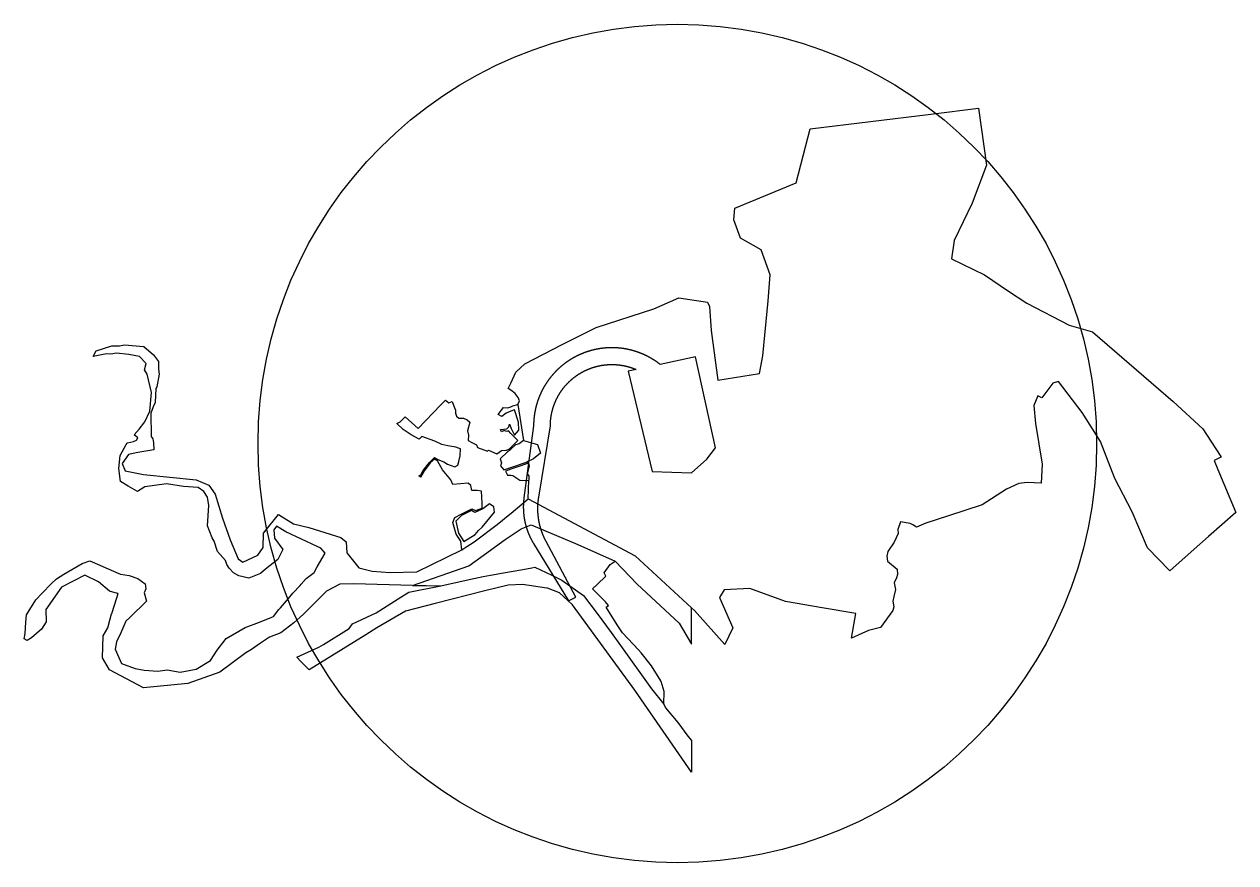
# Model space of a CAD drawing. Extents: x 546523 to 548566, y 1840677 to 1842758.
# Drawn here: x 546523 to 547389, y 1842158 to 1842758 of the extents above; entities that cross this region are included whole.
import ezdxf

# ---------------------------------------------------------------- set-up
doc = ezdxf.new("R2010")
doc.units = 0
for name, color, linetype in [('Level 10', 7, 'Continuous'), ('Level 15', 7, 'Continuous'), ('Level 30', 7, 'Continuous')]:
    doc.layers.add(name, color=color, linetype=linetype)

msp = doc.modelspace()

# ---------------------------------------------------------------- linework, layer by layer
at = {"layer": 'Level 10'}
for p, q in [((546875.74, 1842486.36), (546879.86, 1842460.55)), ((546881.99, 1842444.95), (546883.21, 1842444.2)), ((546883.17, 1842418.83), (546883.63, 1842432.17)), ((546883.17, 1842418.83), (546959.75, 1842378.02)), ((546959.75, 1842378.02), (547000, 1842340.78))]:
    msp.add_line(p, q, dxfattribs=at)
for points in [[(546875.74, 1842486.36), (546876.85, 1842488.87), (546875.85, 1842491.31), (546873.77, 1842494.2), (546870.5742, 1842496.5402), (546868.84, 1842497.81), (546870.6003, 1842501.4935), (546874.35, 1842509.34), (546880.63, 1842515.42), (546907.48, 1842529.2), (546931.69, 1842541.41), (546973.04, 1842554.81), (546991, 1842562.63), (547011.5, 1842559.56), (547012.8, 1842556.38), (547014.04, 1842539.19), (547018.9, 1842503.76), (547048.52, 1842508.41), (547051.03, 1842521.17), (547054.87, 1842560.39), (547056.32, 1842579.13), (547049.79, 1842596.84), (547034.9, 1842605.26), (547030.34, 1842618.36), (547030.88, 1842626.74), (547074.77, 1842644.8), (547084.76, 1842683.4), (547171.2137, 1842694.0551), (547205.25, 1842698.25), (547210.97, 1842657.44), (547200.66, 1842630.27), (547187.88, 1842603.6), (547185.91, 1842590.53), (547209.55, 1842579.16), (547226.65, 1842567.33), (547239.84, 1842558.84), (547270.13, 1842543.08), (547286.78, 1842538.3), (547344.55, 1842488.49), (547365.75, 1842468.82), (547368.4135, 1842464.7512), (547378.7246, 1842448.9996), (547378.96, 1842448.64), (547378.6057, 1842448.4741), (547373.94, 1842446.29), (547376.6488, 1842439.7505), (547389.37, 1842409.04), (547369.9252, 1842391.8637), (547359.4866, 1842382.6429), (547342.14, 1842367.32), (547326.22, 1842383.64), (547315.21, 1842409.53), (547302.85, 1842433.27), (547292.65, 1842459.7), (547279.38, 1842480.58), (547262.65, 1842502.84), (547258.42, 1842501.49), (547250.61, 1842490.94), (547247.68, 1842492.55), (547244.99, 1842485.62), (547246.17, 1842472.66), (547250.78, 1842443.65), (547250.19, 1842429.92), (547240.06, 1842430.52), (547234.12, 1842429.83), (547225.35, 1842425.73), (547207.86, 1842414.42), (547183.85, 1842406.71), (547167.55, 1842401.36), (547161.03, 1842398.61), (547158.31, 1842400.21), (547156.31, 1842401.05), (547149.57, 1842402.41), (547147.67, 1842396.77), (547147.7, 1842393.95), (547144.91, 1842387.65), (547140.54, 1842381.06), (547139.7, 1842377.7), (547140.11, 1842374.12), (547147.06, 1842368.4), (547147.34, 1842364.74), (547146.59, 1842362.14), (547145.06, 1842358.59), (547145.8, 1842354.01), (547144.83, 1842348.83), (547144.05, 1842345.47), (547144.78, 1842341.43), (547143.9, 1842338.78), (547135.27, 1842326.62), (547126.66, 1842324.53), (547114.52, 1842319.17), (547117.6, 1842336.71), (547093.52, 1842340.81), (547067.18, 1842345.43), (547041.57, 1842354.5), (547023.3, 1842353.66), (547019.88, 1842348.06), (547029.55, 1842326.41), (547023.89, 1842314.59), (547002.06, 1842338.88), (547000, 1842340.78)], [(546800.43, 1842356.82), (546758.28, 1842358.04), (546748.34, 1842357.66), (546738.68, 1842352.61), (546722.3, 1842336.24), (546715.33, 1842330.15), (546706, 1842322.82), (546698.1, 1842319.78), (546691.68, 1842315.6), (546685.23, 1842311.05), (546680.96, 1842308.59), (546662.39, 1842294.64), (546639.58, 1842286.64), (546607.83, 1842283.5), (546583.46, 1842296.37), (546578.58, 1842305.01), (546579.09, 1842320.64), (546582.2182, 1842326.3849), (546583.7668, 1842331.8506), (546585.07, 1842336.45), (546585.1363, 1842336.6592), (546588.74, 1842348.03), (546589.6454, 1842351.0311), (546589.15, 1842351.07), (546583.53, 1842352.66), (546575.7, 1842359.31), (546565.82, 1842364.23), (546549.27, 1842355.46), (546538.09, 1842339.7), (546538.24, 1842330.75), (546534.8, 1842325.53), (546527.64, 1842319.37), (546524.58, 1842317.36), (546522.52, 1842318.6), (546523.08, 1842322.36), (546523.6847, 1842330.635), (546524.06, 1842335.77), (546530.93, 1842346.53), (546535.42, 1842351.32), (546541.9, 1842357.94), (546545.52, 1842361.56), (546550.81, 1842364.98), (546563.92, 1842372.49), (546569.39, 1842374.5), (546571.2328, 1842373.6864), (546590.1923, 1842365.3156), (546591.36, 1842364.8), (546597.49, 1842364.03), (546603.92, 1842361.86), (546609.06, 1842358.01), (546609.47, 1842354.31), (546608.27, 1842351.51), (546610.08, 1842345.6), (546598.07, 1842333.85), (546595.26, 1842331.13), (546591.69, 1842322.91), (546588.51, 1842316.42), (546587.68, 1842311.1), (546590.12, 1842305.33), (546592.21, 1842300.84), (546601.94, 1842297.42), (546608.34, 1842296.09), (546618.05, 1842295.55), (546624.69, 1842296.37), (546634.14, 1842294.76), (546645.55, 1842296.81), (546655.9, 1842303.17), (546660.54, 1842310.48), (546667.05, 1842318.79), (546680.5, 1842326.59), (546690.91, 1842330.58), (546699.6797, 1842334.1785), (546700.78, 1842334.63), (546704.7796, 1842339.5777), (546705.8, 1842340.84), (546711.64, 1842347.55), (546714.65, 1842351.31), (546719.8654, 1842356.8215), (546720.64, 1842357.64), (546724.2, 1842361.68), (546729.85, 1842366.15), (546732.1975, 1842370.1605), (546737.91, 1842379.92), (546736.49, 1842381.59), (546734.64, 1842383.44), (546732.06, 1842384.73), (546709.76, 1842395.05), (546702.98, 1842399.11), (546701.01, 1842396.48), (546701.58, 1842390.65), (546707.54, 1842382.47), (546703.87, 1842375.41), (546695.22, 1842368.39), (546691.53, 1842365.25), (546683.25, 1842361.96), (546675.99, 1842363.59), (546672.17, 1842365.88), (546669.2, 1842369.25), (546667.53, 1842371.87), (546666.62, 1842374.71), (546660.89, 1842381.14), (546658.37, 1842388.59), (546657.02, 1842390.88), (546653.72, 1842399.44), (546654.51, 1842413.9), (546653.56, 1842419.95), (546651.03, 1842423.98), (546646.86, 1842426.86), (546636.51, 1842427.71), (546624.39, 1842429.49), (546608.84, 1842427.29), (546603.62, 1842424.01), (546596.97, 1842427.87), (546591.3664, 1842431.1969), (546590.32, 1842440.41), (546591.23, 1842449.85), (546595.38, 1842457.54), (546596.2435, 1842458.6496), (546596.38, 1842458.76), (546600.75, 1842459.68), (546602.84, 1842460.75), (546603.77, 1842462.48), (546601.19, 1842464.48), (546601.1086, 1842464.6467), (546604.7, 1842468.63), (546608.73, 1842473.82), (546612.5, 1842481.46), (546613.56, 1842494.92), (546610.55, 1842508.05), (546608.5617, 1842511.1168), (546609.7, 1842515.52), (546605.05, 1842520.6), (546597.28, 1842521.97), (546588.58, 1842523.04), (546584.5332, 1842522.3408), (546581.48, 1842522.43), (546571.8516, 1842520.7213), (546574, 1842524.69), (546585.26, 1842528.35), (546590.71, 1842528.17), (546594.24, 1842528.91), (546608.14, 1842527.85), (546615.12, 1842521.69), (546618.61, 1842517.06), (546618.47, 1842511.59), (546619.14, 1842508.02), (546617.49, 1842498.86), (546616.78, 1842497.69), (546616.21, 1842487.67), (546614.88, 1842484.66), (546613.11, 1842480.1), (546613.32, 1842463.48), (546614.53, 1842461.65), (546615.11, 1842458.92), (546615.26, 1842453.73), (546603.7, 1842452.02), (546597.21, 1842450.59), (546592.64, 1842443.97), (546594.68, 1842438.78), (546607.77, 1842436.1), (546645.47, 1842432.35), (546654.71, 1842428.49), (546659.19, 1842422.07), (546664.28, 1842404.87), (546669.77, 1842389.35), (546675.67, 1842375.9), (546678.86, 1842373.43), (546689.71, 1842378.47), (546693.57, 1842384), (546693.79, 1842394.3), (546704.46, 1842407.48), (546715.11, 1842400.78), (546726.16, 1842398.32), (546749.09, 1842391.09), (546752.97, 1842388.1), (546753.42, 1842380.07), (546761.87, 1842369.5), (546771.37, 1842367.1), (546784.28, 1842366.03), (546803.1598, 1842366.446), (546803.34, 1842366.45), (546803.5368, 1842366.5469), (546835.66, 1842382.36)], [(546835.66, 1842382.36), (546834.99, 1842388.56), (546831.65, 1842393.45), (546829.11, 1842401.77), (546830.55, 1842405.53), (546835.07, 1842407.76), (546842.76, 1842411.6), (546845.45, 1842410.45), (546850.08, 1842412), (546850.25, 1842415.75), (546849.67, 1842424.18), (546846.65, 1842424.78), (546842.8, 1842424.66), (546842.16, 1842428.3), (546840.07, 1842429.99), (546834.61, 1842429.4), (546829.26, 1842429.09), (546827.8, 1842432.34), (546821.85, 1842439.51), (546818.24, 1842446.04), (546815.99, 1842447.11), (546813.25, 1842444.66), (546808.65, 1842438.84), (546806.13, 1842434.38), (546804.88, 1842435.12), (546806.2, 1842435.92), (546808, 1842439.08), (546812.38, 1842444.81), (546816.09, 1842448.39), (546818.54, 1842446.9), (546822.66, 1842445.17), (546825.27, 1842443.52), (546830.64, 1842441.71), (546832.74, 1842442.79), (546833.58, 1842445.46), (546834.3487, 1842449.4816), (546834.4, 1842449.75), (546834.68, 1842454.61), (546833.2909, 1842455.0786), (546831.39, 1842455.72), (546825.51, 1842456.62), (546821.23, 1842457.67), (546816.28, 1842459.94), (546806.92, 1842463.48), (546805.05, 1842461.45), (546799.32, 1842464.56), (546793.71, 1842468.47), (546789.05, 1842472.79), (546791.6, 1842473.93), (546795.16, 1842477.5), (546804.41, 1842469.18), (546820.3972, 1842485.7224), (546823.99, 1842489.44), (546826.26, 1842487.58), (546828.82, 1842488.42), (546829.6, 1842485.75), (546831.08, 1842482.21), (546831.12, 1842480.17), (546831.79, 1842477.95), (546833.58, 1842476.48), (546836.8, 1842476.48), (546839.49, 1842475.24), (546841.44, 1842473.61), (546839.76, 1842467.34), (546840.48, 1842464.35), (546840.22, 1842460.48), (546842.66, 1842459.16), (546846.18, 1842457.38), (546846.78, 1842455.62), (546854.05, 1842452.95), (546854.63, 1842453.56), (546860.62, 1842450.9), (546864.02, 1842453.41), (546867.61, 1842453.49), (546869.71, 1842454.46), (546870.7241, 1842455.5391), (546872.99, 1842457.95), (546875.72, 1842460.54), (546870.6872, 1842465.6322), (546868.94, 1842467.4), (546867.57, 1842467.05), (546866.01, 1842467.78), (546863.93, 1842466.77), (546863.34, 1842468.37), (546867.92, 1842468.91), (546869.33, 1842470.26), (546869.76, 1842472.18), (546870.6723, 1842469.716), (546870.93, 1842469.02), (546873.34, 1842464.39), (546876.36, 1842467.96), (546876.17, 1842473.58), (546873.23, 1842482.56), (546870.6291, 1842481.5153), (546867.23, 1842480.15), (546864.15, 1842477.67), (546861.64, 1842479.21), (546863.65, 1842481.93), (546865.34, 1842484.03), (546868.57, 1842483.98), (546870.6174, 1842484.7088), (546872.11, 1842485.24), (546875.74, 1842486.36)], [(546879.86, 1842460.55), (546876.7, 1842458.2), (546874.06, 1842457.34), (546870.7288, 1842454.2789), (546870.36, 1842453.94), (546868.2, 1842452.32), (546863, 1842447.5), (546864.11, 1842444.59), (546863.28, 1842442.44), (546865.64, 1842439.45), (546870.7767, 1842441.1779), (546881.99, 1842444.95)], [(546879.86, 1842460.55), (546889.65, 1842457.68), (546891.83, 1842451.45), (546886.8, 1842447.28), (546881.99, 1842444.95)], [(546883.21, 1842444.2), (546874.93, 1842441.49), (546870.7809, 1842440.0362), (546866.91, 1842438.68), (546868.27, 1842435.82), (546870.797, 1842435.6316), (546872.16, 1842435.53), (546877.2, 1842432.18), (546881.05, 1842431.83), (546883.63, 1842432.17)], [(546883.21, 1842444.2), (546883.78, 1842442.09), (546882.29, 1842436.72), (546883.46, 1842435.17), (546883.63, 1842432.17)], [(546859.04, 1842409.13), (546858.4, 1842413.15), (546855.44, 1842415.16), (546850.63, 1842411.66), (546845.04, 1842409.05), (546842.62, 1842410.45), (546835.42, 1842406.89), (546831.37, 1842402.69), (546833.28, 1842394.16), (546837.03, 1842388.29), (546845.27, 1842393.34), (546847.47, 1842396.06), (546850.25, 1842398.57), (546859.04, 1842409.13)], [(546835.66, 1842382.36), (546839.1601, 1842384.6417), (546844.45, 1842388.09), (546860.8265, 1842400.4511), (546864.72, 1842403.39), (546867.5982, 1842405.7986), (546870.896, 1842408.5584), (546883.17, 1842418.83)], [(546800.43, 1842356.82), (546840.54, 1842370.86), (546853.45, 1842380.13), (546865.01, 1842388.5579), (546866.7, 1842389.79), (546877.99, 1842397.21), (546885.12, 1842400.28), (546918.53, 1842386.15), (546945.27, 1842374.09)], [(546820.7, 1842356.6), (546840.84, 1842361.05), (546850.84, 1842363.26), (546856.1199, 1842364.193), (546865.44, 1842365.84), (546879.3105, 1842368.2934), (546885.68, 1842369.42), (546887.88, 1842369.81), (546899.97, 1842364.1), (546907.24, 1842360.66), (546922.65, 1842349.67), (546932.35, 1842336.61), (546942.37, 1842323.11), (546949.03, 1842313.9), (546971.43, 1842282.9), (546980.06, 1842271.91)], [(546980.06, 1842271.91), (546980.38, 1842280.91), (546978.31, 1842288.12), (546978.06, 1842288.53), (546971.44, 1842299.25), (546964.04, 1842308.62), (546961.95, 1842310.83), (546950.6, 1842322.8), (546946.68, 1842328.6), (546938.85, 1842341.16), (546940.64, 1842342.53), (546938.35, 1842345.05), (546929.17, 1842354.41), (546932.4, 1842357.39), (546938.71, 1842363.48), (546937.49, 1842365.77), (546941.79, 1842371.81), (546945.27, 1842374.09)], [(546945.27, 1842374.09), (546961.09, 1842357.67), (546991.05, 1842329.89), (547000, 1842314.68), (547000, 1842325.088), (547000, 1842340.78)], [(546980.06, 1842271.91), (546981.36, 1842269.25), (546990.25, 1842258.78), (546997.36, 1842248.92), (547000, 1842245.84), (547000, 1842223.8693), (547000, 1842223.29), (546959.43, 1842281.98), (546914.74, 1842342.9), (546905.41, 1842351.4), (546896.87, 1842354.84), (546896.4978, 1842354.8944), (546879.02, 1842357.45), (546868.66, 1842357.11), (546851.9812, 1842352.8626), (546816.63, 1842343.86), (546795.21, 1842338.4), (546774.82, 1842326.4), (546766.86, 1842321.46), (546726.32, 1842296.32), (546720.4979, 1842302.3346), (546717.55, 1842305.38), (546733.24, 1842312.6), (546736.55, 1842314.63), (546754.97, 1842325.89), (546757.42, 1842329.42), (546774.22, 1842337.13), (546792.65, 1842348.78), (546797.76, 1842351.92), (546820.7, 1842356.6)], [(546800.43, 1842356.82), (546810.039, 1842356.7157), (546820.7, 1842356.6)]]:
    msp.add_lwpolyline(points, dxfattribs=at)
at = {"layer": 'Level 15'}
msp.add_circle((546989.7999, 1842458.3649), 300, dxfattribs=at)
at = {"layer": 'Level 30'}
msp.add_lwpolyline([(547017.1165, 1842455.3324), (547002.7313, 1842520.2993), (546977.5469, 1842514.9297), (546977.3801, 1842515.0602), (546977.213, 1842515.19), (546977.0453, 1842515.3191), (546976.8771, 1842515.4476), (546976.7084, 1842515.5755), (546976.5393, 1842515.7028), (546976.3697, 1842515.8294), (546976.1996, 1842515.9554), (546976.029, 1842516.0807), (546975.858, 1842516.2054), (546975.6865, 1842516.3294), (546975.5145, 1842516.4528), (546975.342, 1842516.5755), (546975.1691, 1842516.6976), (546974.9958, 1842516.819), (546974.8219, 1842516.9398), (546974.6477, 1842517.0599), (546974.4729, 1842517.1793), (546974.2977, 1842517.2981), (546974.1221, 1842517.4162), (546973.946, 1842517.5337), (546973.7695, 1842517.6505), (546973.5925, 1842517.7666), (546973.4152, 1842517.8821), (546973.2373, 1842517.9968), (546973.0591, 1842518.111), (546972.8804, 1842518.2244), (546972.7012, 1842518.3372), (546972.5217, 1842518.4492), (546972.3417, 1842518.5606), (546972.1613, 1842518.6714), (546971.9805, 1842518.7814), (546971.7993, 1842518.8908), (546971.6177, 1842518.9994), (546971.4356, 1842519.1074), (546971.2532, 1842519.2147), (546971.0703, 1842519.3213), (546970.8871, 1842519.4272), (546970.7034, 1842519.5324), (546970.5194, 1842519.637), (546970.3349, 1842519.7408), (546970.1501, 1842519.8439), (546969.9649, 1842519.9464), (546969.7792, 1842520.0481), (546969.5932, 1842520.1491), (546969.4069, 1842520.2494), (546969.2201, 1842520.349), (546969.033, 1842520.448), (546968.8455, 1842520.5462), (546968.6576, 1842520.6437), (546968.4694, 1842520.7404), (546968.2808, 1842520.8365), (546968.0918, 1842520.9319), (546967.9025, 1842521.0265), (546967.7128, 1842521.1204), (546967.5228, 1842521.2136), (546967.3324, 1842521.3061), (546967.1417, 1842521.3979), (546966.9506, 1842521.489), (546966.7592, 1842521.5793), (546966.5674, 1842521.6689), (546966.3753, 1842521.7578), (546966.1829, 1842521.8459), (546965.9901, 1842521.9333), (546965.797, 1842522.02), (546965.6036, 1842522.106), (546965.4099, 1842522.1912), (546965.2158, 1842522.2757), (546965.0214, 1842522.3595), (546964.8267, 1842522.4425), (546964.6317, 1842522.5248), (546964.4364, 1842522.6063), (546964.2408, 1842522.6872), (546964.0449, 1842522.7672), (546963.8486, 1842522.8466), (546963.6521, 1842522.9252), (546963.4553, 1842523.003), (546963.2582, 1842523.0801), (546963.0608, 1842523.1565), (546962.8631, 1842523.2321), (546962.6651, 1842523.3069), (546962.4668, 1842523.3811), (546962.2683, 1842523.4544), (546962.0695, 1842523.527), (546961.8704, 1842523.5989), (546961.671, 1842523.67), (546961.4714, 1842523.7404), (546961.2715, 1842523.81), (546961.0714, 1842523.8788), (546960.871, 1842523.9469), (546960.6703, 1842524.0142), (546960.4694, 1842524.0808), (546960.2682, 1842524.1466), (546960.0668, 1842524.2116), (546959.8651, 1842524.2759), (546959.6632, 1842524.3395), (546959.4611, 1842524.4022), (546959.2587, 1842524.4642), (546959.0561, 1842524.5254), (546958.8533, 1842524.5859), (546958.6502, 1842524.6456), (546958.4469, 1842524.7045), (546958.2434, 1842524.7627), (546958.0397, 1842524.8201), (546957.8357, 1842524.8767), (546957.6315, 1842524.9326), (546957.4272, 1842524.9876), (546957.2226, 1842525.042), (546957.0178, 1842525.0955), (546956.8128, 1842525.1482), (546956.6077, 1842525.2002), (546956.4023, 1842525.2514), (546956.1967, 1842525.3019), (546955.991, 1842525.3515), (546955.785, 1842525.4004), (546955.5789, 1842525.4485), (546955.3726, 1842525.4958), (546955.1661, 1842525.5423), (546954.9595, 1842525.5881), (546954.7526, 1842525.6331), (546954.5457, 1842525.6773), (546954.3385, 1842525.7207), (546954.1312, 1842525.7633), (546953.9237, 1842525.8051), (546953.716, 1842525.8462), (546953.5083, 1842525.8865), (546953.3003, 1842525.9259), (546953.0922, 1842525.9646), (546952.884, 1842526.0026), (546952.6756, 1842526.0397), (546952.4671, 1842526.076), (546952.2584, 1842526.1116), (546952.0496, 1842526.1463), (546951.8407, 1842526.1803), (546951.6317, 1842526.2135), (546951.4225, 1842526.2459), (546951.2132, 1842526.2775), (546951.0038, 1842526.3083), (546950.7943, 1842526.3383), (546950.5847, 1842526.3675), (546950.3749, 1842526.396), (546950.1651, 1842526.4236), (546949.9551, 1842526.4505), (546949.7451, 1842526.4765), (546949.5349, 1842526.5018), (546949.3247, 1842526.5262), (546949.1144, 1842526.5499), (546948.9039, 1842526.5728), (546948.6934, 1842526.5949), (546948.4828, 1842526.6161), (546948.2722, 1842526.6366), (546948.0614, 1842526.6563), (546947.8506, 1842526.6752), (546947.6397, 1842526.6933), (546947.4288, 1842526.7106), (546947.2178, 1842526.7271), (546947.0067, 1842526.7428), (546946.7956, 1842526.7577), (546946.5844, 1842526.7718), (546946.3731, 1842526.7851), (546946.1618, 1842526.7977), (546945.9505, 1842526.8094), (546945.7391, 1842526.8203), (546945.5277, 1842526.8304), (546945.3163, 1842526.8397), (546945.1048, 1842526.8482), (546944.8932, 1842526.8559), (546944.6817, 1842526.8629), (546944.4701, 1842526.869), (546944.2585, 1842526.8743), (546944.0469, 1842526.8788), (546943.8353, 1842526.8825), (546943.6237, 1842526.8855), (546943.412, 1842526.8876), (546943.2004, 1842526.8889), (546942.9887, 1842526.8894), (546942.777, 1842526.8891), (546942.5654, 1842526.8881), (546942.3537, 1842526.8862), (546942.1421, 1842526.8835), (546941.9304, 1842526.88), (546941.7188, 1842526.8757), (546941.5072, 1842526.8707), (546941.2957, 1842526.8648), (546941.0841, 1842526.8581), (546940.8726, 1842526.8506), (546940.6611, 1842526.8423), (546940.4496, 1842526.8333), (546940.2382, 1842526.8234), (546940.0268, 1842526.8127), (546939.8154, 1842526.8012), (546939.6041, 1842526.789), (546939.3929, 1842526.7759), (546939.1817, 1842526.762), (546938.9705, 1842526.7473), (546938.7594, 1842526.7319), (546938.5484, 1842526.7156), (546938.3374, 1842526.6986), (546938.1265, 1842526.6807), (546937.9157, 1842526.662), (546937.7049, 1842526.6426), (546937.4942, 1842526.6223), (546937.2836, 1842526.6013), (546937.0731, 1842526.5794), (546936.8626, 1842526.5568), (546936.6523, 1842526.5334), (546936.442, 1842526.5092), (546936.2318, 1842526.4841), (546936.0218, 1842526.4583), (546935.8118, 1842526.4317), (546935.6019, 1842526.4043), (546935.3921, 1842526.3761), (546935.1825, 1842526.3471), (546934.9729, 1842526.3173), (546934.7635, 1842526.2868), (546934.5541, 1842526.2554), (546934.3449, 1842526.2232), (546934.1359, 1842526.1903), (546933.9269, 1842526.1566), (546933.7181, 1842526.122), (546933.5094, 1842526.0867), (546933.3008, 1842526.0506), (546933.0924, 1842526.0137), (546932.8841, 1842525.976), (546932.676, 1842525.9376), (546932.468, 1842525.8983), (546932.2602, 1842525.8583), (546932.0525, 1842525.8175), (546931.845, 1842525.7759), (546931.6376, 1842525.7335), (546931.4304, 1842525.6903), (546931.2233, 1842525.6463), (546931.0164, 1842525.6016), (546930.8097, 1842525.5561), (546930.6032, 1842525.5098), (546930.3969, 1842525.4627), (546930.1907, 1842525.4148), (546929.9847, 1842525.3662), (546929.7789, 1842525.3168), (546929.5732, 1842525.2666), (546929.3678, 1842525.2156), (546929.1626, 1842525.1638), (546928.9575, 1842525.1113), (546928.7527, 1842525.058), (546928.5481, 1842525.0039), (546928.3436, 1842524.9491), (546928.1394, 1842524.8935), (546927.9354, 1842524.8371), (546927.7316, 1842524.7799), (546927.528, 1842524.722), (546927.3247, 1842524.6633), (546927.1215, 1842524.6038), (546926.9186, 1842524.5436), (546926.716, 1842524.4826), (546926.5135, 1842524.4208), (546926.3113, 1842524.3583), (546926.1093, 1842524.295), (546925.9076, 1842524.2309), (546925.7061, 1842524.1661), (546925.5049, 1842524.1005), (546925.3039, 1842524.0342), (546925.1031, 1842523.9671), (546924.9026, 1842523.8992), (546924.7024, 1842523.8306), (546924.5024, 1842523.7612), (546924.3027, 1842523.6911), (546924.1033, 1842523.6202), (546923.9041, 1842523.5486), (546923.7052, 1842523.4762), (546923.5066, 1842523.403), (546923.3083, 1842523.3291), (546923.1102, 1842523.2545), (546922.9124, 1842523.1791), (546922.7149, 1842523.103), (546922.5177, 1842523.0261), (546922.3208, 1842522.9485), (546922.1242, 1842522.8701), (546921.9279, 1842522.791), (546921.7319, 1842522.7111), (546921.5361, 1842522.6305), (546921.3407, 1842522.5492), (546921.1456, 1842522.4671), (546920.9508, 1842522.3843), (546920.7564, 1842522.3008), (546920.5622, 1842522.2165), (546920.3684, 1842522.1315), (546920.1749, 1842522.0458), (546919.9817, 1842521.9593), (546919.7888, 1842521.8721), (546919.5963, 1842521.7841), (546919.4041, 1842521.6955), (546919.2122, 1842521.6061), (546919.0207, 1842521.516), (546918.8295, 1842521.4252), (546918.6387, 1842521.3336), (546918.4482, 1842521.2413), (546918.2581, 1842521.1483), (546918.0683, 1842521.0546), (546917.8789, 1842520.9602), (546917.6898, 1842520.865), (546917.5011, 1842520.7692), (546917.3127, 1842520.6726), (546917.1248, 1842520.5753), (546916.9371, 1842520.4773), (546916.7499, 1842520.3786), (546916.563, 1842520.2792), (546916.3766, 1842520.1791), (546916.1904, 1842520.0783), (546916.0047, 1842519.9768), (546915.8194, 1842519.8746), (546915.6344, 1842519.7716), (546915.4499, 1842519.668), (546915.2657, 1842519.5637), (546915.0819, 1842519.4587), (546914.8985, 1842519.353), (546914.7156, 1842519.2466), (546914.533, 1842519.1395), (546914.3508, 1842519.0317), (546914.1691, 1842518.9233), (546913.9877, 1842518.8141), (546913.8068, 1842518.7043), (546913.6263, 1842518.5938), (546913.4462, 1842518.4826), (546913.2665, 1842518.3707), (546913.0873, 1842518.2581), (546912.9084, 1842518.1449), (546912.7301, 1842518.031), (546912.5521, 1842517.9164), (546912.3746, 1842517.8011), (546912.1975, 1842517.6852), (546912.0208, 1842517.5686), (546911.8446, 1842517.4514), (546911.6688, 1842517.3334), (546911.4935, 1842517.2148), (546911.3187, 1842517.0956), (546911.1442, 1842516.9757), (546910.9703, 1842516.8551), (546910.7968, 1842516.7339), (546910.6237, 1842516.612), (546910.4512, 1842516.4895), (546910.279, 1842516.3663), (546910.1074, 1842516.2424), (546909.9362, 1842516.118), (546909.7655, 1842515.9928), (546909.5952, 1842515.867), (546909.4255, 1842515.7406), (546909.2562, 1842515.6136), (546909.0874, 1842515.4859), (546908.9191, 1842515.3575), (546908.7513, 1842515.2286), (546908.5839, 1842515.099), (546908.4171, 1842514.9687), (546908.2507, 1842514.8379), (546908.0848, 1842514.7064), (546907.9195, 1842514.5743), (546907.7546, 1842514.4415), (546907.5903, 1842514.3082), (546907.4264, 1842514.1742), (546907.2631, 1842514.0396), (546907.1002, 1842513.9044), (546906.9379, 1842513.7685), (546906.7761, 1842513.6321), (546906.6148, 1842513.495), (546906.454, 1842513.3574), (546906.2938, 1842513.2191), (546906.134, 1842513.0802), (546905.9748, 1842512.9407), (546905.8162, 1842512.8006), (546905.658, 1842512.66), (546905.5004, 1842512.5187), (546905.3433, 1842512.3768), (546905.1868, 1842512.2344), (546905.0308, 1842512.0913), (546904.8753, 1842511.9477), (546904.7204, 1842511.8034), (546904.5661, 1842511.6586), (546904.4122, 1842511.5132), (546904.259, 1842511.3673), (546904.1063, 1842511.2207), (546903.9541, 1842511.0736), (546903.8025, 1842510.9259), (546903.6514, 1842510.7776), (546903.501, 1842510.6287), (546903.351, 1842510.4793), (546903.2017, 1842510.3294), (546903.0529, 1842510.1788), (546902.9047, 1842510.0277), (546902.7571, 1842509.876), (546902.61, 1842509.7238), (546902.4635, 1842509.571), (546902.3176, 1842509.4177), (546902.1722, 1842509.2638), (546902.0275, 1842509.1094), (546901.8833, 1842508.9544), (546901.7398, 1842508.7989), (546901.5968, 1842508.6429), (546901.4544, 1842508.4863), (546901.3126, 1842508.3291), (546901.1714, 1842508.1715), (546901.0307, 1842508.0133), (546900.8907, 1842507.8545), (546900.7513, 1842507.6953), (546900.6125, 1842507.5355), (546900.4743, 1842507.3752), (546900.3367, 1842507.2144), (546900.1997, 1842507.053), (546900.0633, 1842506.8911), (546899.9276, 1842506.7288), (546899.7924, 1842506.5659), (546899.6579, 1842506.4025), (546899.5239, 1842506.2386), (546899.3907, 1842506.0741), (546899.258, 1842505.9092), (546899.1259, 1842505.7438), (546898.9945, 1842505.5779), (546898.8637, 1842505.4115), (546898.7335, 1842505.2446), (546898.604, 1842505.0772), (546898.4751, 1842504.9093), (546898.3468, 1842504.7409), (546898.2192, 1842504.5721), (546898.0922, 1842504.4027), (546897.9659, 1842504.2329), (546897.8402, 1842504.0626), (546897.7151, 1842503.8919), (546897.5907, 1842503.7206), (546897.4669, 1842503.5489), (546897.3438, 1842503.3768), (546897.2214, 1842503.2041), (546897.0995, 1842503.031), (546896.9784, 1842502.8575), (546896.8579, 1842502.6835), (546896.738, 1842502.509), (546896.6189, 1842502.3341), (546896.5003, 1842502.1587), (546896.3825, 1842501.9829), (546896.2653, 1842501.8067), (546896.1488, 1842501.63), (546896.0329, 1842501.4528), (546895.9177, 1842501.2753), (546895.8032, 1842501.0972), (546895.6894, 1842500.9188), (546895.5762, 1842500.7399), (546895.4637, 1842500.5606), (546895.3519, 1842500.3809), (546895.2408, 1842500.2008), (546895.1304, 1842500.0202), (546895.0206, 1842499.8392), (546894.9115, 1842499.6579), (546894.8031, 1842499.4761), (546894.6954, 1842499.2938), (546894.5884, 1842499.1112), (546894.4821, 1842498.9282), (546894.3765, 1842498.7448), (546894.2715, 1842498.561), (546894.1673, 1842498.3768), (546894.0637, 1842498.1922), (546893.9609, 1842498.0072), (546893.8588, 1842497.8218), (546893.7573, 1842497.636), (546893.6566, 1842497.4499), (546893.5565, 1842497.2633), (546893.4572, 1842497.0764), (546893.3586, 1842496.8892), (546893.2607, 1842496.7015), (546893.1635, 1842496.5135), (546893.067, 1842496.3251), (546892.9712, 1842496.1364), (546892.8761, 1842495.9472), (546892.7818, 1842495.7578), (546892.6881, 1842495.568), (546892.5952, 1842495.3778), (546892.503, 1842495.1873), (546892.4115, 1842494.9964), (546892.3208, 1842494.8052), (546892.2308, 1842494.6136), (546892.1414, 1842494.4217), (546892.0529, 1842494.2295), (546891.965, 1842494.0369), (546891.8779, 1842493.844), (546891.7915, 1842493.6508), (546891.7058, 1842493.4572), (546891.6209, 1842493.2634), (546891.5367, 1842493.0692), (546891.4532, 1842492.8747), (546891.3705, 1842492.6799), (546891.2885, 1842492.4847), (546891.2073, 1842492.2893), (546891.1267, 1842492.0935), (546891.047, 1842491.8975), (546890.9679, 1842491.7011), (546890.8897, 1842491.5045), (546890.8121, 1842491.3075), (546890.7353, 1842491.1103), (546890.6592, 1842490.9128), (546890.5839, 1842490.715), (546890.5094, 1842490.5169), (546890.4356, 1842490.3185), (546890.3625, 1842490.1198), (546890.2902, 1842489.9209), (546890.2187, 1842489.7217), (546890.1478, 1842489.5223), (546890.0778, 1842489.3225), (546890.0085, 1842489.1225), (546889.94, 1842488.9223), (546889.8722, 1842488.7218), (546889.8052, 1842488.521), (546889.7389, 1842488.32), (546889.6734, 1842488.1187), (546889.6087, 1842487.9172), (546889.5447, 1842487.7154), (546889.4815, 1842487.5134), (546889.419, 1842487.3112), (546889.3573, 1842487.1087), (546889.2964, 1842486.906), (546889.2363, 1842486.7031), (546889.1769, 1842486.4999), (546889.1183, 1842486.2965), (546889.0604, 1842486.0929), (546889.0033, 1842485.8891), (546888.947, 1842485.6851), (546888.8915, 1842485.4808), (546888.8367, 1842485.2764), (546888.7827, 1842485.0717), (546888.7295, 1842484.8669), (546888.6771, 1842484.6618), (546888.6254, 1842484.4566), (546888.5745, 1842484.2511), (546888.5244, 1842484.0455), (546888.4751, 1842483.8396), (546888.4265, 1842483.6336), (546888.3787, 1842483.4274), (546888.3317, 1842483.221), (546888.2855, 1842483.0145), (546888.2401, 1842482.8078), (546888.1954, 1842482.6009), (546888.1515, 1842482.3938), (546888.1085, 1842482.1866), (546888.0661, 1842481.9792), (546888.0246, 1842481.7716), (546887.9839, 1842481.5639), (546887.9439, 1842481.3561), (546887.9048, 1842481.1481), (546887.8664, 1842480.9399), (546887.8288, 1842480.7316), (546887.792, 1842480.5232), (546887.756, 1842480.3146), (546887.7207, 1842480.1059), (546887.6863, 1842479.8971), (546887.6526, 1842479.6881), (546887.6198, 1842479.479), (546887.5877, 1842479.2698), (546887.5564, 1842479.0605), (546887.5259, 1842478.851), (546887.4963, 1842478.6414), (546887.4673, 1842478.4318), (546887.4392, 1842478.222), (546887.4119, 1842478.0121), (546887.3854, 1842477.8021), (546887.3597, 1842477.592), (546887.3347, 1842477.3818), (546887.3106, 1842477.1715), (546887.2872, 1842476.9612), (546887.2647, 1842476.7507), (546887.2429, 1842476.5402), (546887.222, 1842476.3296), (546887.2018, 1842476.1189), (546887.1824, 1842475.9081), (546887.1639, 1842475.6973), (546887.1461, 1842475.4863), (546887.1291, 1842475.2754), (546887.1129, 1842475.0643), (546887.0976, 1842474.8532), (546887.083, 1842474.6421), (546887.0692, 1842474.4309), (546887.0562, 1842474.2196), (546887.044, 1842474.0083), (546887.0326, 1842473.7969), (546887.022, 1842473.5855), (546887.0123, 1842473.3741), (546887.0033, 1842473.1626), (546886.9951, 1842472.9511), (546886.9877, 1842472.7396), (546886.9811, 1842472.528), (546886.9753, 1842472.3165), (546886.9703, 1842472.1049), (546886.9661, 1842471.8932), (546886.9627, 1842471.6816), (546886.9601, 1842471.47), (546886.9583, 1842471.2583), (546886.9573, 1842471.0467), (546886.9571, 1842470.8894), (546880.0616, 1842419.4776), (546880.0354, 1842419.2796), (546880.01, 1842419.0812), (546879.9854, 1842418.8827), (546879.9616, 1842418.6841), (546879.9386, 1842418.4855), (546879.9164, 1842418.2867), (546879.895, 1842418.0879), (546879.8743, 1842417.8889), (546879.8545, 1842417.6899), (546879.8355, 1842417.4908), (546879.8172, 1842417.2917), (546879.7998, 1842417.0924), (546879.7831, 1842416.8931), (546879.7673, 1842416.6937), (546879.7522, 1842416.4943), (546879.738, 1842416.2948), (546879.7245, 1842416.0953), (546879.7119, 1842415.8957), (546879.7, 1842415.696), (546879.6889, 1842415.4963), (546879.6787, 1842415.2966), (546879.6692, 1842415.0968), (546879.6606, 1842414.897), (546879.6527, 1842414.6972), (546879.6456, 1842414.4973), (546879.6394, 1842414.2974), (546879.6339, 1842414.0975), (546879.6292, 1842413.8975), (546879.6254, 1842413.6975), (546879.6223, 1842413.4976), (546879.62, 1842413.2976), (546879.6186, 1842413.0976), (546879.6179, 1842412.8976), (546879.618, 1842412.6976), (546879.619, 1842412.4976), (546879.6207, 1842412.2976), (546879.6232, 1842412.0976), (546879.6266, 1842411.8976), (546879.6307, 1842411.6977), (546879.6356, 1842411.4977), (546879.6414, 1842411.2978), (546879.6479, 1842411.0979), (546879.6552, 1842410.8981), (546879.6634, 1842410.6982), (546879.6723, 1842410.4984), (546879.682, 1842410.2987), (546879.6925, 1842410.099), (546879.7039, 1842409.8993), (546879.716, 1842409.6996), (546879.7289, 1842409.5001), (546879.7426, 1842409.3005), (546879.7572, 1842409.1011), (546879.7725, 1842408.9016), (546879.7886, 1842408.7023), (546879.8055, 1842408.503), (546879.8232, 1842408.3038), (546879.8417, 1842408.1047), (546879.861, 1842407.9056), (546879.8811, 1842407.7066), (546879.902, 1842407.5077), (546879.9237, 1842407.3089), (546879.9462, 1842407.1101), (546879.9695, 1842406.9115), (546879.9936, 1842406.713), (546880.0184, 1842406.5145), (546880.0441, 1842406.3162), (546880.0705, 1842406.1179), (546880.0978, 1842405.9198), (546880.1258, 1842405.7218), (546880.1547, 1842405.5239), (546880.1843, 1842405.3261), (546880.2147, 1842405.1284), (546880.2459, 1842404.9308), (546880.2779, 1842404.7334), (546880.3107, 1842404.5361), (546880.3443, 1842404.339), (546880.3786, 1842404.1419), (546880.4138, 1842403.945), (546880.4497, 1842403.7483), (546880.4864, 1842403.5517), (546880.524, 1842403.3552), (546880.5622, 1842403.1589), (546880.6013, 1842402.9628), (546880.6412, 1842402.7668), (546880.6818, 1842402.571), (546880.7233, 1842402.3753), (546880.7655, 1842402.1798), (546880.8085, 1842401.9845), (546880.8523, 1842401.7894), (546880.8968, 1842401.5944), (546880.9422, 1842401.3996), (546880.9883, 1842401.205), (546881.0352, 1842401.0106), (546881.0828, 1842400.8163), (546881.1313, 1842400.6223), (546881.1805, 1842400.4284), (546881.2305, 1842400.2348), (546881.2813, 1842400.0413), (546881.3328, 1842399.8481), (546881.3851, 1842399.6551), (546881.4382, 1842399.4622), (546881.4921, 1842399.2696), (546881.5467, 1842399.0772), (546881.6021, 1842398.885), (546881.6583, 1842398.6931), (546881.7152, 1842398.5014), (546881.7729, 1842398.3099), (546881.8314, 1842398.1186), (546881.8906, 1842397.9276), (546881.9506, 1842397.7368), (546882.0114, 1842397.5462), (546882.0729, 1842397.3559), (546882.1352, 1842397.1659), (546882.1982, 1842396.9761), (546882.262, 1842396.7865), (546882.3266, 1842396.5972), (546882.3919, 1842396.4082), (546882.4579, 1842396.2194), (546882.5248, 1842396.0309), (546882.5923, 1842395.8427), (546882.6607, 1842395.6547), (546882.7298, 1842395.467), (546882.7996, 1842395.2796), (546882.8702, 1842395.0925), (546882.9415, 1842394.9056), (546883.0136, 1842394.7191), (546883.0864, 1842394.5328), (546883.1599, 1842394.3468), (546883.2343, 1842394.1611), (546883.3093, 1842393.9758), (546883.3851, 1842393.7907), (546883.4616, 1842393.6059), (546883.5389, 1842393.4214), (546883.6169, 1842393.2373), (546883.6956, 1842393.0534), (546883.7751, 1842392.8699), (546883.8553, 1842392.6867), (546883.9363, 1842392.5038), (546884.018, 1842392.3212), (546884.1004, 1842392.139), (546884.1835, 1842391.9571), (546884.2673, 1842391.7755), (546884.3519, 1842391.5943), (546884.4372, 1842391.4134), (546884.5233, 1842391.2328), (546884.61, 1842391.0526), (546884.6975, 1842390.8728), (546884.7857, 1842390.6933), (546884.8746, 1842390.5141), (546884.9642, 1842390.3353), (546885.0546, 1842390.1569), (546885.1456, 1842389.9788), (546885.2374, 1842389.8011), (546885.3299, 1842389.6238), (546885.423, 1842389.4468), (546885.5169, 1842389.2702), (546885.6115, 1842389.094), (546885.7068, 1842388.9182), (546885.8028, 1842388.7427), (546885.8995, 1842388.5677), (546885.9969, 1842388.393), (546886.095, 1842388.2187), (546886.1938, 1842388.0448), (546886.2933, 1842387.8713), (546886.3935, 1842387.6982), (546886.4944, 1842387.5255), (546886.5959, 1842387.3532), (546886.6982, 1842387.1813), (546886.8011, 1842387.0099), (546886.9048, 1842386.8388), (546911.9576, 1842345.6693), (546917.2445, 1842348.5063), (546895.9484, 1842388.194), (546895.8542, 1842388.3704), (546895.7607, 1842388.5472), (546895.6679, 1842388.7244), (546895.5758, 1842388.9019), (546895.4844, 1842389.0798), (546895.3938, 1842389.2581), (546895.3038, 1842389.4367), (546895.2146, 1842389.6157), (546895.1261, 1842389.7951), (546895.0383, 1842389.9748), (546894.9512, 1842390.1548), (546894.8648, 1842390.3352), (546894.7792, 1842390.516), (546894.6943, 1842390.697), (546894.6101, 1842390.8784), (546894.5266, 1842391.0602), (546894.4439, 1842391.2423), (546894.3619, 1842391.4247), (546894.2806, 1842391.6074), (546894.2, 1842391.7905), (546894.1202, 1842391.9739), (546894.0412, 1842392.1576), (546893.9628, 1842392.3416), (546893.8852, 1842392.5259), (546893.8083, 1842392.7106), (546893.7322, 1842392.8955), (546893.6568, 1842393.0808), (546893.5822, 1842393.2663), (546893.5083, 1842393.4522), (546893.4351, 1842393.6383), (546893.3627, 1842393.8247), (546893.291, 1842394.0114), (546893.2201, 1842394.1985), (546893.1499, 1842394.3857), (546893.0805, 1842394.5733), (546893.0118, 1842394.7611), (546892.9439, 1842394.9493), (546892.8768, 1842395.1376), (546892.8103, 1842395.3263), (546892.7447, 1842395.5152), (546892.6798, 1842395.7044), (546892.6156, 1842395.8938), (546892.5523, 1842396.0835), (546892.4896, 1842396.2734), (546892.4278, 1842396.4636), (546892.3667, 1842396.6541), (546892.3063, 1842396.8448), (546892.2467, 1842397.0357), (546892.1879, 1842397.2268), (546892.1299, 1842397.4182), (546892.0726, 1842397.6098), (546892.0161, 1842397.8017), (546891.9603, 1842397.9938), (546891.9053, 1842398.1861), (546891.8511, 1842398.3786), (546891.7977, 1842398.5713), (546891.745, 1842398.7642), (546891.6931, 1842398.9574), (546891.642, 1842399.1507), (546891.5916, 1842399.3443), (546891.5421, 1842399.5381), (546891.4933, 1842399.732), (546891.4452, 1842399.9262), (546891.398, 1842400.1205), (546891.3515, 1842400.315), (546891.3058, 1842400.5097), (546891.2609, 1842400.7046), (546891.2168, 1842400.8997), (546891.1734, 1842401.0949), (546891.1309, 1842401.2904), (546891.0891, 1842401.4859), (546891.0481, 1842401.6817), (546891.0079, 1842401.8776), (546890.9684, 1842402.0737), (546890.9298, 1842402.2699), (546890.8919, 1842402.4663), (546890.8548, 1842402.6628), (546890.8185, 1842402.8595), (546890.783, 1842403.0563), (546890.7483, 1842403.2533), (546890.7144, 1842403.4504), (546890.6812, 1842403.6476), (546890.6488, 1842403.845), (546890.6173, 1842404.0425), (546890.5865, 1842404.2401), (546890.5565, 1842404.4378), (546890.5273, 1842404.6357), (546890.4989, 1842404.8337), (546890.4713, 1842405.0318), (546890.4445, 1842405.23), (546890.4185, 1842405.4283), (546890.3932, 1842405.6267), (546890.3688, 1842405.8252), (546890.3452, 1842406.0238), (546890.3223, 1842406.2224), (546890.3003, 1842406.4212), (546890.279, 1842406.6201), (546890.2585, 1842406.819), (546890.2389, 1842407.0181), (546890.22, 1842407.2172), (546890.2019, 1842407.4164), (546890.1847, 1842407.6156), (546890.1682, 1842407.8149), (546890.1525, 1842408.0143), (546890.1376, 1842408.2138), (546890.1235, 1842408.4133), (546890.1102, 1842408.6128), (546890.0977, 1842408.8124), (546890.0861, 1842409.0121), (546890.0752, 1842409.2118), (546890.0651, 1842409.4115), (546890.0558, 1842409.6113), (546890.0473, 1842409.8111), (546890.0396, 1842410.011), (546890.0327, 1842410.2109), (546890.0266, 1842410.4108), (546890.0213, 1842410.6107), (546890.0168, 1842410.8107), (546890.0131, 1842411.0106), (546890.0102, 1842411.2106), (546890.0081, 1842411.4106), (546890.0068, 1842411.6106), (546890.0063, 1842411.8106), (546890.0066, 1842412.0106), (546890.0077, 1842412.2106), (546890.0096, 1842412.4106), (546890.0123, 1842412.6106), (546890.0158, 1842412.8105), (546890.0201, 1842413.0105), (546890.0252, 1842413.2104), (546890.0311, 1842413.4103), (546890.0378, 1842413.6102), (546890.0453, 1842413.8101), (546890.0536, 1842414.0099), (546890.0627, 1842414.2097), (546890.0726, 1842414.4095), (546890.0833, 1842414.6092), (546890.0948, 1842414.8088), (546890.1071, 1842415.0085), (546890.1202, 1842415.208), (546890.1341, 1842415.4075), (546890.1488, 1842415.607), (546890.1643, 1842415.8064), (546890.1805, 1842416.0057), (546890.1976, 1842416.205), (546890.2155, 1842416.4042), (546890.2342, 1842416.6033), (546890.2536, 1842416.8024), (546890.2739, 1842417.0014), (546890.295, 1842417.2002), (546890.3168, 1842417.399), (546890.3395, 1842417.5978), (546890.3629, 1842417.7964), (546890.3872, 1842417.9949), (546890.4122, 1842418.1933), (546890.438, 1842418.3917), (546890.4647, 1842418.5899), (546890.4921, 1842418.788), (546890.5203, 1842418.986), (546890.5493, 1842419.1839), (546890.5791, 1842419.3816), (546890.6097, 1842419.5793), (546890.641, 1842419.7768), (546890.6552, 1842419.8647), (546898.9571, 1842470.8894), (546898.9571, 1842470.9033), (546898.9576, 1842471.091), (546898.9588, 1842471.2786), (546898.9609, 1842471.4662), (546898.9637, 1842471.6538), (546898.9674, 1842471.8414), (546898.9719, 1842472.0289), (546898.9771, 1842472.2165), (546898.9832, 1842472.404), (546898.99, 1842472.5915), (546898.9977, 1842472.7789), (546899.0062, 1842472.9664), (546899.0154, 1842473.1537), (546899.0255, 1842473.3411), (546899.0363, 1842473.5284), (546899.048, 1842473.7156), (546899.0604, 1842473.9028), (546899.0737, 1842474.09), (546899.0877, 1842474.2771), (546899.1026, 1842474.4641), (546899.1182, 1842474.6511), (546899.1346, 1842474.838), (546899.1519, 1842475.0248), (546899.1699, 1842475.2115), (546899.1887, 1842475.3982), (546899.2084, 1842475.5848), (546899.2288, 1842475.7713), (546899.25, 1842475.9577), (546899.272, 1842476.144), (546899.2948, 1842476.3303), (546899.3184, 1842476.5164), (546899.3428, 1842476.7024), (546899.368, 1842476.8883), (546899.3939, 1842477.0741), (546899.4207, 1842477.2598), (546899.4483, 1842477.4454), (546899.4766, 1842477.6309), (546899.5058, 1842477.8162), (546899.5357, 1842478.0014), (546899.5664, 1842478.1865), (546899.5979, 1842478.3715), (546899.6302, 1842478.5563), (546899.6633, 1842478.741), (546899.6972, 1842478.9255), (546899.7318, 1842479.1099), (546899.7673, 1842479.2941), (546899.8035, 1842479.4782), (546899.8405, 1842479.6621), (546899.8783, 1842479.8459), (546899.9169, 1842480.0295), (546899.9563, 1842480.213), (546899.9964, 1842480.3962), (546900.0373, 1842480.5793), (546900.0791, 1842480.7622), (546900.1215, 1842480.945), (546900.1648, 1842481.1275), (546900.2089, 1842481.3099), (546900.2537, 1842481.4921), (546900.2993, 1842481.6741), (546900.3456, 1842481.8559), (546900.3928, 1842482.0375), (546900.4407, 1842482.2189), (546900.4894, 1842482.4001), (546900.5389, 1842482.581), (546900.5891, 1842482.7618), (546900.6401, 1842482.9424), (546900.6919, 1842483.1227), (546900.7445, 1842483.3028), (546900.7978, 1842483.4827), (546900.8518, 1842483.6623), (546900.9067, 1842483.8418), (546900.9623, 1842484.0209), (546901.0187, 1842484.1999), (546901.0758, 1842484.3786), (546901.1337, 1842484.557), (546901.1924, 1842484.7353), (546901.2518, 1842484.9132), (546901.312, 1842485.0909), (546901.3729, 1842485.2684), (546901.4346, 1842485.4456), (546901.497, 1842485.6225), (546901.5602, 1842485.7991), (546901.6242, 1842485.9755), (546901.6889, 1842486.1516), (546901.7543, 1842486.3274), (546901.8205, 1842486.503), (546901.8875, 1842486.6783), (546901.9552, 1842486.8532), (546902.0236, 1842487.0279), (546902.0928, 1842487.2023), (546902.1628, 1842487.3764), (546902.2334, 1842487.5502), (546902.3048, 1842487.7237), (546902.377, 1842487.8969), (546902.4499, 1842488.0698), (546902.5235, 1842488.2423), (546902.5979, 1842488.4146), (546902.673, 1842488.5865), (546902.7488, 1842488.7581), (546902.8253, 1842488.9294), (546902.9026, 1842489.1004), (546902.9806, 1842489.271), (546903.0594, 1842489.4413), (546903.1389, 1842489.6112), (546903.219, 1842489.7809), (546903.3, 1842489.9501), (546903.3816, 1842490.1191), (546903.4639, 1842490.2876), (546903.547, 1842490.4559), (546903.6308, 1842490.6237), (546903.7153, 1842490.7912), (546903.8005, 1842490.9584), (546903.8865, 1842491.1252), (546903.9731, 1842491.2916), (546904.0605, 1842491.4576), (546904.1485, 1842491.6233), (546904.2373, 1842491.7886), (546904.3267, 1842491.9535), (546904.4169, 1842492.118), (546904.5078, 1842492.2822), (546904.5993, 1842492.4459), (546904.6916, 1842492.6093), (546904.7846, 1842492.7722), (546904.8782, 1842492.9348), (546904.9726, 1842493.097), (546905.0676, 1842493.2587), (546905.1633, 1842493.4201), (546905.2598, 1842493.581), (546905.3569, 1842493.7416), (546905.4546, 1842493.9017), (546905.5531, 1842494.0614), (546905.6522, 1842494.2207), (546905.7521, 1842494.3795), (546905.8526, 1842494.538), (546905.9537, 1842494.696), (546906.0556, 1842494.8535), (546906.1581, 1842495.0107), (546906.2613, 1842495.1674), (546906.3652, 1842495.3236), (546906.4697, 1842495.4794), (546906.5749, 1842495.6348), (546906.6807, 1842495.7897), (546906.7872, 1842495.9441), (546906.8944, 1842496.0981), (546907.0022, 1842496.2517), (546907.1107, 1842496.4048), (546907.2198, 1842496.5574), (546907.3296, 1842496.7095), (546907.44, 1842496.8612), (546907.551, 1842497.0124), (546907.6628, 1842497.1632), (546907.7751, 1842497.3134), (546907.8881, 1842497.4632), (546908.0017, 1842497.6125), (546908.116, 1842497.7613), (546908.2309, 1842497.9096), (546908.3464, 1842498.0574), (546908.4626, 1842498.2048), (546908.5794, 1842498.3516), (546908.6968, 1842498.4979), (546908.8148, 1842498.6438), (546908.9335, 1842498.7891), (546909.0527, 1842498.9339), (546909.1726, 1842499.0782), (546909.2931, 1842499.222), (546909.4142, 1842499.3653), (546909.536, 1842499.5081), (546909.6583, 1842499.6503), (546909.7812, 1842499.7921), (546909.9048, 1842499.9333), (546910.0289, 1842500.0739), (546910.1537, 1842500.2141), (546910.279, 1842500.3537), (546910.4049, 1842500.4928), (546910.5315, 1842500.6313), (546910.6586, 1842500.7693), (546910.7863, 1842500.9067), (546910.9146, 1842501.0436), (546911.0434, 1842501.18), (546911.1729, 1842501.3158), (546911.3029, 1842501.451), (546911.4335, 1842501.5857), (546911.5647, 1842501.7199), (546911.6964, 1842501.8535), (546911.8288, 1842501.9865), (546911.9616, 1842502.1189), (546912.0951, 1842502.2508), (546912.2291, 1842502.3821), (546912.3637, 1842502.5128), (546912.4988, 1842502.643), (546912.6344, 1842502.7726), (546912.7707, 1842502.9016), (546912.9074, 1842503.03), (546913.0448, 1842503.1579), (546913.1826, 1842503.2851), (546913.321, 1842503.4118), (546913.46, 1842503.5379), (546913.5995, 1842503.6633), (546913.7395, 1842503.7882), (546913.88, 1842503.9125), (546914.0211, 1842504.0362), (546914.1627, 1842504.1593), (546914.3048, 1842504.2817), (546914.4475, 1842504.4036), (546914.5906, 1842504.5249), (546914.7343, 1842504.6455), (546914.8785, 1842504.7656), (546915.0232, 1842504.885), (546915.1684, 1842505.0038), (546915.3141, 1842505.122), (546915.4604, 1842505.2395), (546915.6071, 1842505.3565), (546915.7543, 1842505.4728), (546915.902, 1842505.5884), (546916.0502, 1842505.7035), (546916.1989, 1842505.8179), (546916.3481, 1842505.9317), (546916.4977, 1842506.0448), (546916.6479, 1842506.1573), (546916.7985, 1842506.2692), (546916.9496, 1842506.3804), (546917.1012, 1842506.491), (546917.2532, 1842506.6009), (546917.4057, 1842506.7102), (546917.5587, 1842506.8188), (546917.7121, 1842506.9268), (546917.866, 1842507.0341), (546918.0204, 1842507.1408), (546918.1752, 1842507.2468), (546918.3304, 1842507.3521), (546918.4861, 1842507.4568), (546918.6423, 1842507.5608), (546918.7989, 1842507.6641), (546918.9559, 1842507.7668), (546919.1133, 1842507.8688), (546919.2712, 1842507.9702), (546919.4296, 1842508.0708), (546919.5883, 1842508.1708), (546919.7475, 1842508.2701), (546919.9071, 1842508.3687), (546920.0671, 1842508.4667), (546920.2276, 1842508.5639), (546920.3884, 1842508.6605), (546920.5497, 1842508.7564), (546920.7113, 1842508.8516), (546920.8734, 1842508.9461), (546921.0359, 1842509.0399), (546921.1988, 1842509.1331), (546921.362, 1842509.2255), (546921.5257, 1842509.3172), (546921.6897, 1842509.4082), (546921.8542, 1842509.4986), (546922.019, 1842509.5882), (546922.1842, 1842509.6771), (546922.3498, 1842509.7654), (546922.5157, 1842509.8529), (546922.6821, 1842509.9397), (546922.8488, 1842510.0258), (546923.0158, 1842510.1112), (546923.1832, 1842510.1958), (546923.351, 1842510.2798), (546923.5192, 1842510.363), (546923.6877, 1842510.4456), (546923.8565, 1842510.5274), (546924.0257, 1842510.6085), (546924.1952, 1842510.6888), (546924.3651, 1842510.7685), (546924.5353, 1842510.8474), (546924.7059, 1842510.9256), (546924.8767, 1842511.003), (546925.048, 1842511.0798), (546925.2195, 1842511.1558), (546925.3913, 1842511.231), (546925.5635, 1842511.3056), (546925.736, 1842511.3794), (546925.9088, 1842511.4524), (546926.0819, 1842511.5247), (546926.2554, 1842511.5963), (546926.4291, 1842511.6672), (546926.6031, 1842511.7373), (546926.7774, 1842511.8066), (546926.9521, 1842511.8753), (546927.127, 1842511.9431), (546927.3022, 1842512.0103), (546927.4776, 1842512.0766), (546927.6534, 1842512.1423), (546927.8294, 1842512.2071), (546928.0058, 1842512.2713), (546928.1823, 1842512.3347), (546928.3592, 1842512.3973), (546928.5363, 1842512.4591), (546928.7137, 1842512.5203), (546928.8914, 1842512.5806), (546929.0693, 1842512.6402), (546929.2474, 1842512.699), (546929.4258, 1842512.7571), (546929.6045, 1842512.8144), (546929.7833, 1842512.871), (546929.9625, 1842512.9268), (546930.1418, 1842512.9818), (546930.3214, 1842513.0361), (546930.5013, 1842513.0896), (546930.6813, 1842513.1423), (546930.8616, 1842513.1943), (546931.0421, 1842513.2455), (546931.2228, 1842513.2959), (546931.4037, 1842513.3455), (546931.5849, 1842513.3944), (546931.7662, 1842513.4425), (546931.9478, 1842513.4898), (546932.1295, 1842513.5364), (546932.3115, 1842513.5822), (546932.4936, 1842513.6272), (546932.6759, 1842513.6714), (546932.8584, 1842513.7149), (546933.0411, 1842513.7575), (546933.224, 1842513.7994), (546933.4071, 1842513.8405), (546933.5903, 1842513.8809), (546933.7737, 1842513.9204), (546933.9573, 1842513.9592), (546934.141, 1842513.9972), (546934.3249, 1842514.0344), (546934.509, 1842514.0708), (546934.6932, 1842514.1064), (546934.8775, 1842514.1413), (546935.062, 1842514.1753), (546935.2466, 1842514.2086), (546935.4314, 1842514.2411), (546935.6164, 1842514.2728), (546935.8014, 1842514.3037), (546935.9866, 1842514.3338), (546936.1719, 1842514.3631), (546936.3573, 1842514.3916), (546936.5429, 1842514.4194), (546936.7286, 1842514.4463), (546936.9143, 1842514.4725), (546937.1002, 1842514.4979), (546937.2862, 1842514.5225), (546937.4723, 1842514.5462), (546937.6585, 1842514.5692), (546937.8448, 1842514.5914), (546938.0312, 1842514.6128), (546938.2177, 1842514.6334), (546938.4043, 1842514.6532), (546938.5909, 1842514.6723), (546938.7777, 1842514.6905), (546938.9645, 1842514.7079), (546939.1513, 1842514.7245), (546939.3383, 1842514.7404), (546939.5253, 1842514.7554), (546939.7124, 1842514.7696), (546939.8995, 1842514.7831), (546940.0867, 1842514.7957), (546940.2739, 1842514.8075), (546940.4612, 1842514.8186), (546940.6486, 1842514.8288), (546940.836, 1842514.8383), (546941.0234, 1842514.8469), (546941.2108, 1842514.8548), (546941.3983, 1842514.8618), (546941.5858, 1842514.8681), (546941.7734, 1842514.8735), (546941.9609, 1842514.8782), (546942.1485, 1842514.882), (546942.3361, 1842514.885), (546942.5237, 1842514.8873), (546942.7113, 1842514.8887), (546942.8989, 1842514.8894), (546943.0865, 1842514.8892), (546943.2741, 1842514.8883), (546943.4618, 1842514.8865), (546943.6494, 1842514.884), (546943.8369, 1842514.8806), (546944.0245, 1842514.8765), (546944.2121, 1842514.8715), (546944.3996, 1842514.8658), (546944.5871, 1842514.8592), (546944.7746, 1842514.8519), (546944.962, 1842514.8437), (546945.1494, 1842514.8348), (546945.3368, 1842514.825), (546945.5241, 1842514.8145), (546945.7114, 1842514.8031), (546945.8986, 1842514.791), (546946.0858, 1842514.7781), (546946.2729, 1842514.7643), (546946.4599, 1842514.7498), (546946.6469, 1842514.7344), (546946.8338, 1842514.7183), (546947.0207, 1842514.7014), (546947.2075, 1842514.6837), (546947.3942, 1842514.6651), (546947.5808, 1842514.6458), (546947.7673, 1842514.6257), (546947.9538, 1842514.6048), (546948.1401, 1842514.5831), (546948.3264, 1842514.5606), (546948.5125, 1842514.5373), (546948.6986, 1842514.5132), (546948.8846, 1842514.4883), (546949.0704, 1842514.4627), (546949.2562, 1842514.4362), (546949.4418, 1842514.409), (546949.6273, 1842514.3809), (546949.8127, 1842514.3521), (546949.9979, 1842514.3224), (546950.1831, 1842514.292), (546950.3681, 1842514.2608), (546950.553, 1842514.2288), (546950.7377, 1842514.196), (546950.9223, 1842514.1625), (546951.1067, 1842514.1281), (546951.291, 1842514.093), (546951.4752, 1842514.057), (546951.6591, 1842514.0203), (546951.843, 1842513.9828), (546952.0266, 1842513.9446), (546952.2102, 1842513.9055), (546952.3935, 1842513.8656), (546952.5767, 1842513.825), (546952.7596, 1842513.7836), (546952.9425, 1842513.7414), (546953.1251, 1842513.6984), (546953.3075, 1842513.6547), (546953.4898, 1842513.6102), (546953.6719, 1842513.5649), (546953.8537, 1842513.5188), (546954.0354, 1842513.472), (546954.2169, 1842513.4243), (546954.3981, 1842513.3759), (546954.5792, 1842513.3268), (546954.76, 1842513.2768), (546954.9407, 1842513.2261), (546955.1211, 1842513.1746), (546955.3013, 1842513.1224), (546955.4813, 1842513.0694), (546955.661, 1842513.0156), (546955.8405, 1842512.961), (546956.0198, 1842512.9057), (546956.1988, 1842512.8496), (546956.3776, 1842512.7928), (546956.5562, 1842512.7352), (546956.7345, 1842512.6768), (546956.9125, 1842512.6177), (546957.0903, 1842512.5578), (546957.2679, 1842512.4971), (546957.4452, 1842512.4357), (546957.6222, 1842512.3736), (546957.7989, 1842512.3107), (546957.9754, 1842512.247), (546958.1516, 1842512.1826), (546958.3276, 1842512.1174), (546958.5032, 1842512.0515), (546958.6786, 1842511.9849), (546958.8537, 1842511.9174), (546959.0285, 1842511.8493), (546959.203, 1842511.7804), (546959.3772, 1842511.7107), (546959.5511, 1842511.6404), (546959.7247, 1842511.5692), (546959.898, 1842511.4974), (546960.071, 1842511.4248), (546960.2437, 1842511.3514), (546960.4161, 1842511.2773), (546954.6813, 1842510.0546), (546971.855, 1842438.3148), (546999.9438, 1842437.3225), (547010.8809, 1842447.1649), (547017.1165, 1842455.3324)], dxfattribs=at)

doc.saveas('drawing.dxf')
